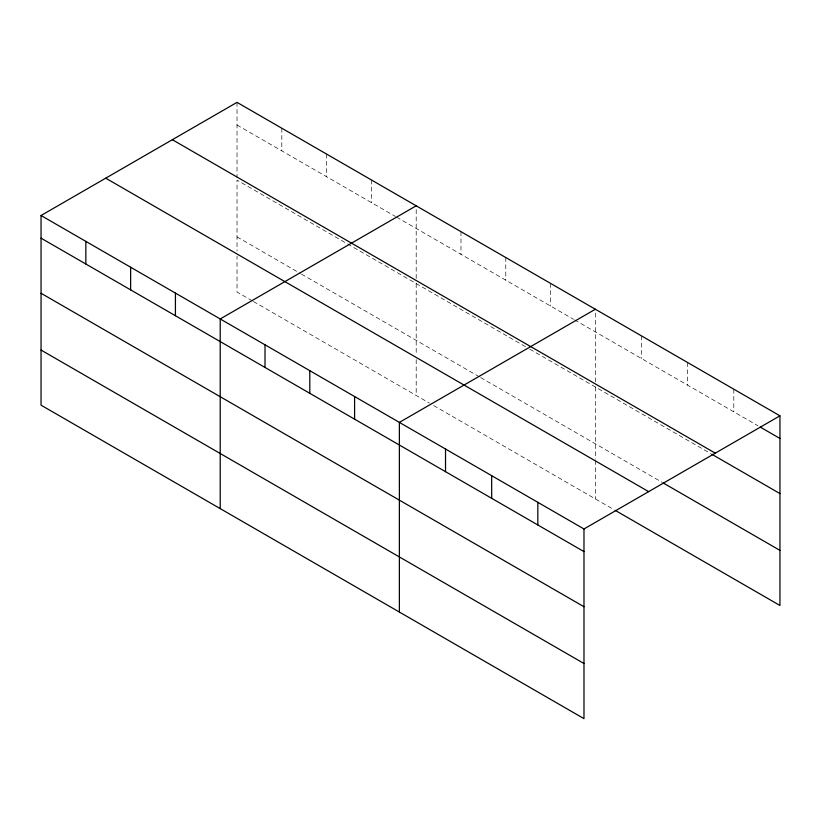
<?xml version="1.0" encoding="UTF-8"?>
<svg xmlns="http://www.w3.org/2000/svg" width="821" height="821" viewBox="0 0 821 821"><rect width="100%" height="100%" fill="white"/><g stroke="black" fill="none" stroke-linecap="round" stroke-linejoin="round"><path stroke-width="0.62" stroke-dasharray="4.11 3.08" d="M416.196 278.442L416.196 205.814M595.358 381.878L595.358 309.25M237.023 125.008L395.435 216.467M396.522 217.093L573.51 319.277M574.597 319.903L757.978 425.781M525.44 346.636L237.023 180.127L237.023 251.01M529.812 349.161L710.729 453.613M237.023 236.91L300.394 273.496M301.481 274.122L479.556 376.931M480.644 377.568L662.383 482.491M252.324 300.855L237.023 292.03L237.023 256.142M253.412 301.492L429.301 403.039M433.673 405.564L614.036 509.697M733.8 389.185L733.8 411.824M687.649 362.533L687.649 385.182M641.509 335.892L641.509 358.531M595.358 387.009L595.358 459.175M595.358 460.458L595.358 498.911M550.563 283.389L550.563 306.028M505.777 257.527L505.777 280.166M460.981 231.666L460.981 254.315M416.196 283.563L416.196 354.456M416.196 359.577L416.196 395.465M371.4 179.953L371.4 202.592M326.604 154.091L326.604 176.731M281.819 128.23L281.819 150.869M237.023 102.368L237.023 177.562"/><path stroke-width="1.23" d="M41.05 215.513L583.977 528.97L583.977 718.632L41.05 405.174L41.05 215.513L237.023 102.368L779.95 415.826L779.95 605.488L615.134 510.323M416.196 205.814L220.213 318.959L220.213 508.62M595.358 309.25L399.375 422.394L399.375 612.056M583.977 528.97L779.95 415.826M760.174 427.043L779.95 438.465M172.359 139.714L715.276 453.161M711.828 454.249L779.95 493.585M663.481 483.128L779.95 550.368M105.724 178.178L648.641 491.635M41.05 238.152L583.977 551.609M41.05 293.271L583.977 606.729M41.05 350.064L583.977 663.512M537.827 502.329L537.827 524.968M491.676 475.687L491.676 498.326M445.526 449.036L445.526 471.685M354.59 396.533L354.59 419.172M309.794 370.671L309.794 393.321M265.009 344.82L265.009 367.459M175.427 293.097L175.427 315.736M130.631 267.236L130.631 289.875M85.846 241.374L85.846 264.013"/></g></svg>
